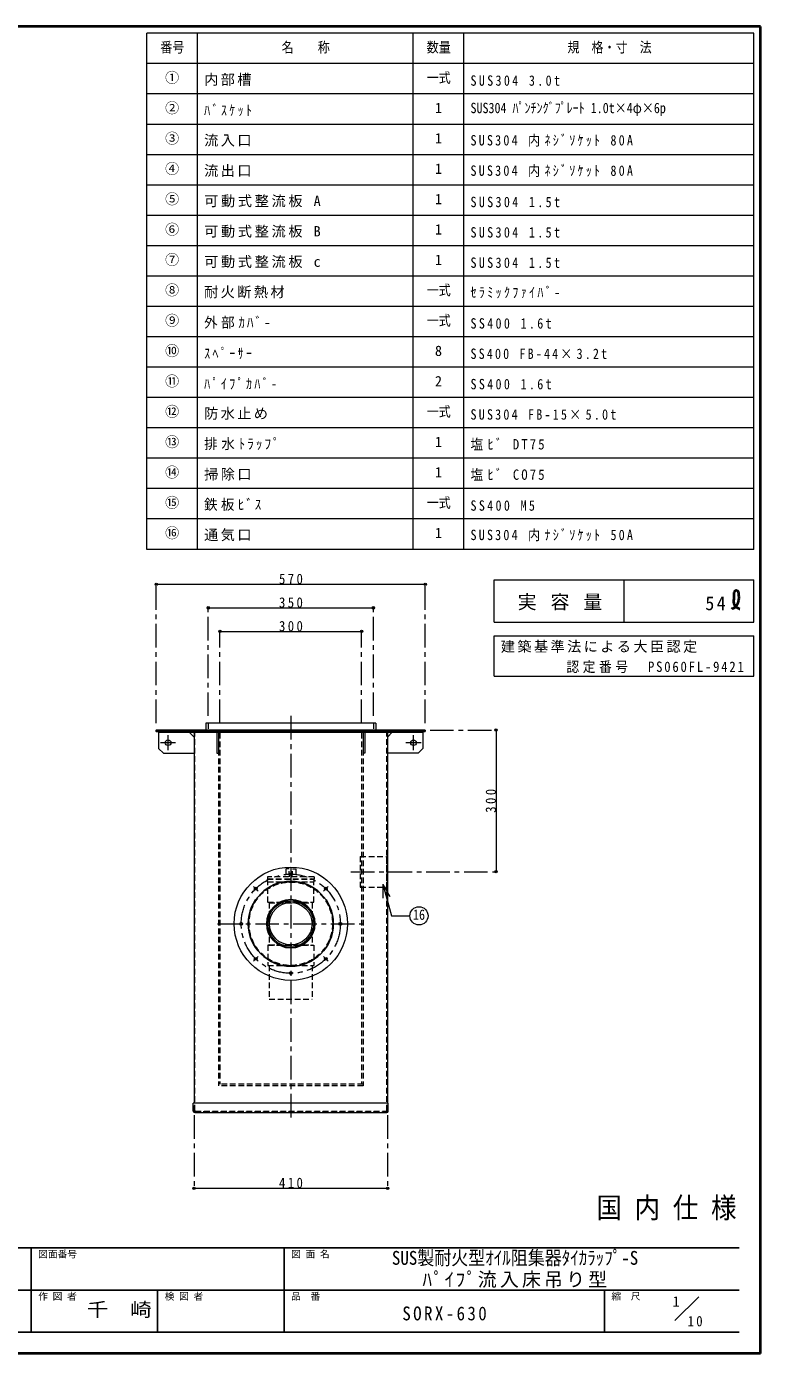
# Model space of a CAD drawing. Units: millimetres at full size, sheet at 1:10. Extents: x -2114 to 1936, y -1399 to 1411.
# Drawn here: x 381 to 1936, y -1399 to 1411 of the extents above; entities that cross this region are included whole.
import ezdxf
from ezdxf.enums import TextEntityAlignment as Align

# ---------------------------------------------------------------- set-up
doc = ezdxf.new("R2010")
doc.units = ezdxf.units.MM
doc.header["$LTSCALE"] = 10
doc.header["$PDMODE"] = 32
doc.header["$PDSIZE"] = 5
doc.linetypes.add('CHAIN1', pattern=[8, 5, -1, 1, -1])
doc.linetypes.add('DASHED1', pattern=[1.8, 1.2, -0.6])
doc.layers.add('0-0_ﾚｲﾔ1', color=4, linetype='Continuous', lineweight=9)
doc.styles.add('ＭＳ ゴシック', font='')
doc.styles.get('ＭＳ ゴシック').set_extended_font_data('MS Gothic')

msp = doc.modelspace()

# ---------------------------------------------------------------- linework, layer by layer
at = {"layer": '0-0_ﾚｲﾔ1', "color": 1, "lineweight": 40}
for p, q in [((1936.08, 1411.36), (-2113.92, 1411.36)), ((1936.08, -1398.64), (1936.08, 1411.36)), ((1936.08, -1398.64), (-2113.92, -1398.64))]:
    msp.add_line(p, q, dxfattribs=at)
at = {"layer": '0-0_ﾚｲﾔ1', "color": 3, "lineweight": 18}
for p, q in [((1921.79, 1397.08), (636.08, 1397.08)), ((743.22, 304.22), (743.22, 1397.08)), ((1200.36, 304.22), (1200.36, 1397.08)), ((1307.51, 304.22), (1307.51, 1397.08)), ((1921.79, 304.22), (1921.79, 1397.08)), ((1921.79, 1332.79), (636.08, 1332.79)), ((1921.79, 1268.51), (636.08, 1268.51)), ((1921.79, 1204.22), (636.08, 1204.22)), ((1921.79, 1139.94), (636.08, 1139.94)), ((1921.79, 1075.65), (636.08, 1075.65)), ((1921.79, 1011.36), (636.08, 1011.36)), ((1921.79, 947.08), (636.08, 947.08)), ((1921.79, 882.79), (636.08, 882.79)), ((1921.79, 818.51), (636.08, 818.51)), ((1921.79, 754.22), (636.08, 754.22)), ((1921.79, 689.94), (636.08, 689.94)), ((1921.79, 625.65), (636.08, 625.65)), ((1921.79, 561.36), (636.08, 561.36)), ((1921.79, 497.08), (636.08, 497.08)), ((1921.79, 432.79), (636.08, 432.79)), ((1921.79, 368.51), (636.08, 368.51)), ((1371.79, 239.94), (1921.79, 239.94)), ((1371.79, 149.94), (1371.79, 239.94)), ((1646.79, 239.94), (1646.79, 149.94)), ((1921.79, 149.94), (1921.79, 239.94)), ((1371.79, 149.94), (1921.79, 149.94)), ((1371.79, 121.36), (1921.79, 121.36)), ((1371.79, 35.65), (1371.79, 121.36)), ((1921.79, 35.65), (1921.79, 121.36)), ((1371.79, 35.65), (1921.79, 35.65))]:
    msp.add_line(p, q, dxfattribs=at)
at = {"layer": '0-0_ﾚｲﾔ1', "linetype": 'CHAIN1'}
for p, q in [((656.08, -63.64), (656.08, 230.36)), ((1226.08, -63.64), (1226.08, 230.36)), ((766.08, -48.64), (766.08, 180.36)), ((1116.08, -48.64), (1116.08, 180.36)), ((791.08, -63.64), (791.08, 130.36)), ((1091.08, -63.64), (1091.08, 130.36)), ((941.08, -48.64), (941.08, -903.64)), ((1236.08, -78.64), (1376.08, -78.64)), ((697.08, -105.24), (665.08, -105.24)), ((681.08, -121.24), (681.08, -89.24)), ((1217.08, -105.24), (1185.08, -105.24)), ((1201.08, -121.24), (1201.08, -89.24)), ((1068.08, -378.64), (1376.08, -378.64)), ((861.88, -409.44), (871.78, -419.34)), ((1010.37, -419.34), (1020.27, -409.44)), ((786.08, -488.64), (1096.08, -488.64)), ((871.78, -557.93), (861.88, -567.83)), ((1010.37, -557.93), (1020.27, -567.83)), ((736.08, -893.84), (736.08, -1048.64)), ((1146.08, -893.84), (1146.08, -1048.64))]:
    msp.add_line(p, q, dxfattribs=at)
at = {"layer": '0-0_ﾚｲﾔ1'}
for p, q in [((656.08, 230.36), (1226.08, 230.36)), ((766.08, 180.36), (1116.08, 180.36)), ((791.08, 130.36), (1091.08, 130.36)), ((661.08, -83.24), (661.08, -117.24)), ((726.08, -83.24), (736.08, -93.24)), ((1146.08, -93.24), (1156.08, -83.24)), ((1221.08, -83.24), (1221.08, -117.24)), ((1376.08, -78.64), (1376.08, -378.64)), ((661.08, -117.24), (671.08, -127.24)), ((671.08, -127.24), (736.08, -127.24)), ((736.08, -1048.64), (1146.08, -1048.64))]:
    msp.add_line(p, q, dxfattribs=at)
at = {"layer": '0-0_ﾚｲﾔ1', "color": 7, "lineweight": 18}
for p, q in [((661.08, -81.64), (661.08, -83.24)), ((661.08, -83.24), (1221.08, -83.24)), ((761.08, -63.64), (761.08, -78.64)), ((1121.08, -63.64), (761.08, -63.64)), ((784.48, -83.24), (784.48, -127.24)), ((787.68, -83.24), (787.68, -127.24)), ((1094.48, -83.24), (1094.48, -127.24)), ((1097.68, -83.24), (1097.68, -127.24)), ((1121.08, -63.64), (1121.08, -78.64)), ((1221.08, -81.64), (1221.08, -83.24)), ((736.08, -84.84), (736.08, -868.64)), ((1146.08, -84.84), (1146.08, -868.64)), ((784.48, -127.24), (787.68, -127.24)), ((1097.68, -127.24), (1094.48, -127.24)), ((1136.2, -404.68), (1151.2, -430.66)), ((1136.2, -404.68), (1136.2, -434.68)), ((1147.68, -868.64), (734.48, -868.64)), ((734.48, -885.44), (734.48, -868.64)), ((1147.68, -885.44), (1147.68, -868.64)), ((737.68, -888.64), (1144.48, -888.64)), ((1754.86, -1329.14), (1805.36, -1278.64))]:
    msp.add_line(p, q, dxfattribs=at)
at = {"layer": '0-0_ﾚｲﾔ1', "linetype": 'DASHED1'}
for p, q in [((766.08, -63.64), (766.08, -78.64)), ((1116.08, -63.64), (1116.08, -78.64)), ((737.68, -883.84), (737.68, -84.84)), ((788.08, -84.64), (788.08, -831.64)), ((791.08, -84.64), (791.08, -828.64)), ((1091.08, -84.64), (1091.08, -828.64)), ((1094.08, -84.64), (1094.08, -831.64)), ((1144.48, -883.84), (1144.48, -84.84)), ((1088.08, -346.14), (1088.08, -411.14)), ((1088.08, -346.14), (1144.08, -346.14)), ((1144.08, -346.14), (1144.08, -411.14)), ((1088.08, -411.14), (1144.08, -411.14)), ((1094.08, -828.64), (788.08, -828.64)), ((1094.08, -831.64), (788.08, -831.64)), ((736.08, -885.44), (736.08, -868.64)), ((1146.08, -885.44), (1146.08, -868.64)), ((737.68, -887.04), (1144.48, -887.04)), ((739.28, -885.44), (1142.88, -885.44)), ((756.08, -885.44), (756.08, -887.04)), ((1126.08, -885.44), (1126.08, -887.04))]:
    msp.add_line(p, q, dxfattribs=at)
at = {"layer": '0-0_ﾚｲﾔ1', "color": 5, "lineweight": 25}
msp.add_line((1226.08, -78.64), (1226.08, -81.64), dxfattribs=at)
at = {"layer": '0-0_ﾚｲﾔ1', "color": 7, "linetype": 'DASHED1', "lineweight": 18}
for p, q in [((891.58, -389.14), (891.58, -393.64)), ((990.58, -389.14), (891.58, -389.14)), ((930.58, -372.14), (930.08, -389.14)), ((937.58, -372.14), (930.58, -372.14)), ((938.08, -389.14), (937.58, -372.14)), ((944.08, -389.14), (944.58, -372.14)), ((944.58, -372.14), (951.58, -372.14)), ((951.58, -372.14), (952.08, -389.14)), ((990.58, -389.14), (990.58, -393.64)), ((891.58, -393.64), (990.58, -393.64)), ((891.58, -394.14), (990.58, -394.14)), ((891.58, -399.64), (891.58, -394.14)), ((989.58, -443.14), (989.58, -400.14)), ((892.58, -443.14), (989.58, -443.14)), ((895.58, -444.14), (892.58, -443.14)), ((986.58, -444.14), (986.58, -533.14)), ((895.58, -533.14), (892.58, -534.14)), ((986.58, -533.14), (989.58, -534.14)), ((892.58, -534.14), (989.58, -534.14)), ((892.58, -534.14), (892.58, -577.14)), ((989.58, -534.14), (989.58, -577.14)), ((892.58, -577.14), (989.58, -577.14)), ((986.58, -577.14), (986.58, -648.64))]:
    msp.add_line(p, q, dxfattribs=at)
at = {"layer": '0-0_ﾚｲﾔ1', "color": 6, "lineweight": 25}
for p, q in [((-2068.92, -1175.06), (1891.08, -1175.06)), ((391.08, -1175.06), (391.08, -1353.64)), ((926.79, -1353.64), (926.79, -1175.06)), ((1891.08, -1264.35), (-144.64, -1264.35)), ((658.94, -1353.64), (658.94, -1264.35)), ((1605.36, -1353.64), (1605.36, -1264.35)), ((1891.08, -1353.64), (-2068.92, -1353.64))]:
    msp.add_line(p, q, dxfattribs=at)
at = {"layer": '0-0_ﾚｲﾔ1', "color": 3, "lineweight": 18}
msp.add_lwpolyline([(1921.79, 304.22), (636.08, 304.22), (636.08, 1397.08)], dxfattribs=at)
at = {"layer": '0-0_ﾚｲﾔ1', "color": 1, "lineweight": 40}
for points in [[(1875.53, 178.59), (1876.34, 178.88), (1877.72, 179.39), (1879.08, 179.94), (1880.39, 180.54), (1881.63, 181.23), (1882.79, 182.02), (1883.41, 182.53), (1883.93, 183.02), (1884.75, 183.94), (1885.5, 184.95), (1886.18, 186.02), (1886.81, 187.14), (1887.39, 188.3), (1887.71, 188.98), (1888.02, 189.68), (1888.53, 190.9), (1888.99, 192.12), (1889.41, 193.35), (1889.77, 194.57), (1890.07, 195.79), (1890.21, 196.5), (1890.35, 197.3), (1890.52, 198.68), (1890.62, 200.07), (1890.66, 201.5), (1890.66, 202.98), (1890.61, 204.52), (1890.57, 205.46), (1890.51, 206.74), (1890.32, 209), (1889.98, 211.21), (1889.4, 213.23), (1888.51, 214.91), (1887.23, 216.13), (1886.27, 216.56), (1885.92, 216.66), (1885.28, 216.76), (1884.61, 216.78), (1883.94, 216.73)], [(1883.94, 216.73), (1883.29, 216.59), (1882.67, 216.37), (1882.33, 216.2), (1881.84, 215.88), (1881.12, 215.16), (1880.55, 214.28), (1880.11, 213.29), (1879.79, 212.22), (1879.56, 211.12), (1879.47, 210.47), (1879.38, 209.62), (1879.31, 208.19), (1879.31, 206.79), (1879.35, 205.42), (1879.42, 204.05), (1879.46, 202.68), (1879.47, 201.88), (1879.44, 200.66), (1879.33, 198.55), (1879.2, 196.42), (1879.14, 194.29), (1879.22, 192.19), (1879.52, 190.14), (1879.83, 188.98), (1880.02, 188.43), (1880.41, 187.49), (1880.87, 186.57), (1881.41, 185.69), (1882, 184.85), (1882.65, 184.05), (1883.05, 183.61), (1883.35, 183.29), (1883.89, 182.77), (1884.46, 182.28), (1885.04, 181.82), (1885.65, 181.38), (1886.27, 180.97), (1886.63, 180.74), (1887.11, 180.46)], [(1887.11, 180.46), (1887.96, 180.01), (1888.82, 179.59), (1889.7, 179.19), (1890.59, 178.81), (1891.49, 178.44), (1892.01, 178.23)]]:
    msp.add_lwpolyline(points, dxfattribs=at)
at = {"layer": '0-0_ﾚｲﾔ1', "color": 5, "lineweight": 25}
msp.add_lwpolyline([(1226.08, -78.64), (656.08, -78.64), (656.08, -81.64), (1226.08, -81.64)], dxfattribs=at)
at = {"layer": '0-0_ﾚｲﾔ1'}
msp.add_lwpolyline([(1221.08, -117.24), (1211.08, -127.24), (1146.08, -127.24)], dxfattribs=at)
at = {"layer": '0-0_ﾚｲﾔ1', "color": 7, "linetype": 'DASHED1', "lineweight": 18}
for points in [[(891.58, -399.64), (990.58, -399.64), (990.58, -394.14)], [(892.58, -443.14), (892.58, -400.14), (989.58, -400.14)], [(895.58, -444.14), (986.58, -444.14), (989.58, -443.14)], [(895.58, -444.14), (895.58, -533.14), (986.58, -533.14)], [(895.58, -577.14), (895.58, -648.64), (986.58, -648.64)]]:
    msp.add_lwpolyline(points, dxfattribs=at)
at = {"layer": '0-0_ﾚｲﾔ1', "color": 7, "lineweight": 18}
msp.add_lwpolyline([(1136.2, -404.68), (1154.22, -471.93), (1193.24, -471.93)], dxfattribs=at)
at = {"layer": '0-0_ﾚｲﾔ1'}
for centre, radius in [((681.08, -105.24), 6), ((1201.08, -105.24), 6), ((941.08, -488.64), 48.5), ((941.08, -488.64), 45)]:
    msp.add_circle(centre, radius, dxfattribs=at)
at = {"layer": '0-0_ﾚｲﾔ1', "color": 7, "lineweight": 18}
for centre, radius in [((941.08, -488.64), 120), ((941.08, -383.64), 3), ((866.83, -414.39), 3), ((1015.32, -414.39), 3), ((1212.52, -471.93), 19.29), ((836.08, -488.64), 3), ((1046.08, -488.64), 3), ((866.83, -562.88), 3), ((1015.32, -562.88), 3), ((941.08, -593.64), 3)]:
    msp.add_circle(centre, radius, dxfattribs=at)
at = {"layer": '0-0_ﾚｲﾔ1', "linetype": 'CHAIN1'}
msp.add_circle((941.08, -488.64), 105, dxfattribs=at)
at = {"layer": '0-0_ﾚｲﾔ1', "color": 5, "lineweight": 25}
for radius in [90, 51]:
    msp.add_circle((941.08, -488.64), radius, dxfattribs=at)
at = {"layer": '0-0_ﾚｲﾔ1', "color": 7, "linetype": 'DASHED1', "lineweight": 18}
msp.add_circle((941.08, -488.64), 88.4, dxfattribs=at)
at = {"layer": '0-0_ﾚｲﾔ1', "linetype": 'DASHED1'}
for centre, radius, start, end in [((734.48, -84.84), 3.2, 0, 90), ((785.08, -84.64), 6, 0, 90), ((785.08, -84.64), 3, 0, 90), ((1097.08, -84.64), 6, 90, 180), ((1097.08, -84.64), 3, 90, 180), ((1147.68, -84.84), 3.2, 90, 180), ((739.28, -883.84), 3.2, 180, 270), ((737.68, -885.44), 1.6, 180, 270), ((739.28, -883.84), 1.6, 180, 270), ((1142.88, -883.84), 1.6, 270, 0), ((1142.88, -883.84), 3.2, 270, 0), ((1144.48, -885.44), 1.6, 270, 0)]:
    msp.add_arc(centre, radius, start, end, dxfattribs=at)
at = {"layer": '0-0_ﾚｲﾔ1', "color": 7, "lineweight": 18}
for centre, radius, start, end in [((734.48, -84.84), 1.6, 0, 90), ((1147.68, -84.84), 1.6, 90, 180), ((737.68, -885.44), 3.2, 180, 270), ((1144.48, -885.44), 3.2, 270, 0)]:
    msp.add_arc(centre, radius, start, end, dxfattribs=at)
at = {"layer": '0-0_ﾚｲﾔ1'}
for p in [(656.08, 230.36), (1226.08, 230.36), (766.08, 180.36), (1116.08, 180.36), (791.08, 130.36), (1091.08, 130.36), (1376.08, -78.64), (1376.08, -378.64), (736.08, -1048.64), (1146.08, -1048.64)]:
    msp.add_point(p, dxfattribs=at)

# ---------------------------------------------------------------- texts
at = {"layer": '0-0_ﾚｲﾔ1', "color": 7, "style": 'ＭＳ ゴシック'}
for s, height, width, p in [('番号', 21.99, 0.85, (664.65, 1349.94)), ('名\u3000\u3000称', 21.99, 0.85, (921.79, 1349.94)), ('数量', 21.99, 0.85, (1228.94, 1349.94)), ('規\u3000格・寸\u3000法', 21.99, 0.85, (1527.15, 1349.94)), ('一式', 21.99, 0.85, (1228.94, 1285.65)), ('SUS304 ﾊﾟﾝﾁﾝｸﾞﾌﾟﾚｰﾄ 1.0t×4φ×6p', 21.99, 0.85, (1321.79, 1221.36)), ('一式', 21.99, 0.85, (1228.94, 835.65)), ('一式', 21.99, 0.85, (1228.94, 771.36)), ('一式', 21.99, 0.85, (1228.94, 578.51)), ('一式', 21.99, 0.85, (1228.94, 385.65)), ('16', 21.99, 0.85, (1200.02, -486.93)), ('国 内 仕 様', 43.99, 0.9, (1588.58, -1125.06)), ('SUS製耐火型ｵｲﾙ阻集器ﾀｲｶﾗｯﾌﾟ-S', 29.33, 0.9, (1155.19, -1219.71)), ('千\u3000崎', 29.33, 1.15, (508.94, -1328.99))]:
    msp.add_text(s, height=height, dxfattribs=dict(at, width=width)).set_placement(p, align=Align.BOTTOM_LEFT)
for s, height, p in [('①', 21.99, (674.65, 1285.65)), ('②', 21.99, (674.65, 1221.36)), ('1', 21.99, (1246.44, 1221.36)), ('③', 21.99, (674.65, 1157.08)), ('1', 21.99, (1246.44, 1157.08)), ('④', 21.99, (674.65, 1092.79)), ('1', 21.99, (1246.44, 1092.79)), ('⑤', 21.99, (674.65, 1028.51)), ('1', 21.99, (1246.44, 1028.51)), ('⑥', 21.99, (674.65, 964.22)), ('1', 21.99, (1246.44, 964.22)), ('⑦', 21.99, (674.65, 899.94)), ('1', 21.99, (1246.44, 899.94)), ('⑧', 21.99, (674.65, 835.65)), ('⑨', 21.99, (674.65, 771.36)), ('⑩', 21.99, (674.65, 707.08)), ('8', 21.99, (1246.44, 707.08)), ('⑪', 21.99, (674.65, 642.79)), ('2', 21.99, (1246.44, 642.79)), ('⑫', 21.99, (674.65, 578.51)), ('⑬', 21.99, (674.65, 514.22)), ('1', 21.99, (1246.44, 514.22)), ('⑭', 21.99, (674.65, 449.94)), ('1', 21.99, (1246.44, 449.94)), ('⑮', 21.99, (674.65, 385.65)), ('⑯', 21.99, (674.65, 321.36)), ('1', 21.99, (1246.44, 321.36)), ('図面番号', 14.66, (406.08, -1200.06)), ('図 面 名', 14.66, (941.79, -1200.06)), ('作 図 者', 14.66, (406.08, -1289.35)), ('検 図 者', 14.66, (673.94, -1289.35)), ('品\u3000番', 14.66, (941.79, -1289.35)), ('縮\u3000尺', 14.66, (1620.36, -1289.35)), ('1', 21.99, (1749.78, -1306.16))]:
    msp.add_text(s, height=height, dxfattribs=at).set_placement(p, align=Align.BOTTOM_LEFT)
at = {"layer": '0-0_ﾚｲﾔ1', "color": 7, "attachment_point": 7, "style": 'ＭＳ ゴシック'}
for s, insert, char_height in [('\\T1.17;内部槽', (757.51, 1285.65), 21.99), ('\\T1.39;\\W0.85;SUS304\\~3.0t', (1321.79, 1285.65), 21.99), ('\\T1.39;\\W0.85;ﾊﾞｽｹｯﾄ', (757.51, 1221.36), 21.99), ('\\T1.17;流入口', (757.51, 1157.08), 21.99), ('\\T1.37;\\W0.85;SUS304\\~内ﾈｼﾞｿｹｯﾄ\\~80A', (1321.79, 1157.08), 21.99), ('\\T1.17;流出口', (757.51, 1092.79), 21.99), ('\\T1.37;\\W0.85;SUS304\\~内ﾈｼﾞｿｹｯﾄ\\~80A', (1321.79, 1092.79), 21.99), ('\\T1.19;可動式整流板\\~A', (757.51, 1028.51), 21.99), ('\\T1.39;\\W0.85;SUS304\\~1.5t', (1321.79, 1028.51), 21.99), ('\\T1.19;可動式整流板\\~B', (757.51, 964.22), 21.99), ('\\T1.39;\\W0.85;SUS304\\~1.5t', (1321.79, 964.22), 21.99), ('\\T1.19;可動式整流板\\~c', (757.51, 899.94), 21.99), ('\\T1.39;\\W0.85;SUS304\\~1.5t', (1321.79, 899.94), 21.99), ('\\T1.17;耐火断熱材', (757.51, 835.65), 21.99), ('\\T1.39;\\W0.85;ｾﾗﾐｯｸﾌｧｲﾊﾞ-', (1321.79, 835.65), 21.99), ('\\T1.27;\\W0.95;外部ｶﾊﾞ-', (757.51, 771.36), 21.99), ('\\T1.39;\\W0.85;SS400\\~1.6t', (1321.79, 771.36), 21.99), ('\\T1.39;\\W0.85;ｽﾍﾟｰｻｰ', (757.51, 707.08), 21.99), ('\\T1.36;\\W0.85;SS400\\~FB-44×3.2t', (1321.79, 707.08), 21.99), ('\\T1.39;\\W0.85;ﾊﾟｲﾌﾟｶﾊﾞ-', (757.51, 642.79), 21.99), ('\\T1.39;\\W0.85;SS400\\~1.6t', (1321.79, 642.79), 21.99), ('\\T1.17;防水止め', (757.51, 578.51), 21.99), ('\\T1.37;\\W0.85;SUS304\\~FB-15×5.0t', (1321.79, 578.51), 21.99), ('\\T1.28;\\W0.95;排水ﾄﾗｯﾌﾟ', (757.51, 514.22), 21.99), ('\\T1.33;\\W0.9;塩ﾋﾞ\\~DT75', (1321.79, 514.22), 21.99), ('\\T1.17;掃除口', (757.51, 449.94), 21.99), ('\\T1.33;\\W0.9;塩ﾋﾞ\\~CO75', (1321.79, 449.94), 21.99), ('\\T1.25;\\W0.95;鉄板ﾋﾞｽ', (757.51, 385.65), 21.99), ('\\T1.39;\\W0.85;SS400\\~M5', (1321.79, 385.65), 21.99), ('\\T1.17;通気口', (757.51, 321.36), 21.99), ('\\T1.37;\\W0.85;SUS304\\~内ﾅｼﾞｿｹｯﾄ\\~50A', (1321.79, 321.36), 21.99), ('\\T1.38;\\W0.9;570', (916.08, 230.36), 21.99), ('\\T1.38;\\W0.9;350', (916.08, 180.36), 21.99), ('\\T1.16;実\\~容\\~量', (1421.79, 174.94), 29.33), ('\\T1.27;\\W0.95;54', (1819.29, 174.94), 29.33), ('\\T1.38;\\W0.9;300', (916.08, 130.36), 21.99), ('\\T1.17;建築基準法による大臣認定', (1386.08, 84.94), 21.99), ('\\T1.28;\\W0.9;認定番号\u3000PS060FL-9421', (1525.01, 42.08), 21.99), ('\\T1.38;\\W0.9;410', (916.08, -1048.64), 21.99), ('\\T1.17;ﾊﾟｲﾌﾟ流入床吊り型', (1220.19, -1259.71), 29.33), ('\\T1.28;\\W0.9;SORX-630', (1177.33, -1328.99), 29.33), ('\\T1.36;\\W0.9;10', (1781.75, -1341.54), 21.99)]:
    msp.add_mtext(s, dxfattribs=dict(at, insert=insert, char_height=char_height))
at = {"layer": '0-0_ﾚｲﾔ1', "color": 7, "insert": (1376.08, -253.64), "char_height": 21.99, "attachment_point": 7, "rotation": 90, "style": 'ＭＳ ゴシック'}
msp.add_mtext('\\T1.38;\\W0.9;300', dxfattribs=at)

doc.saveas('drawing.dxf')
